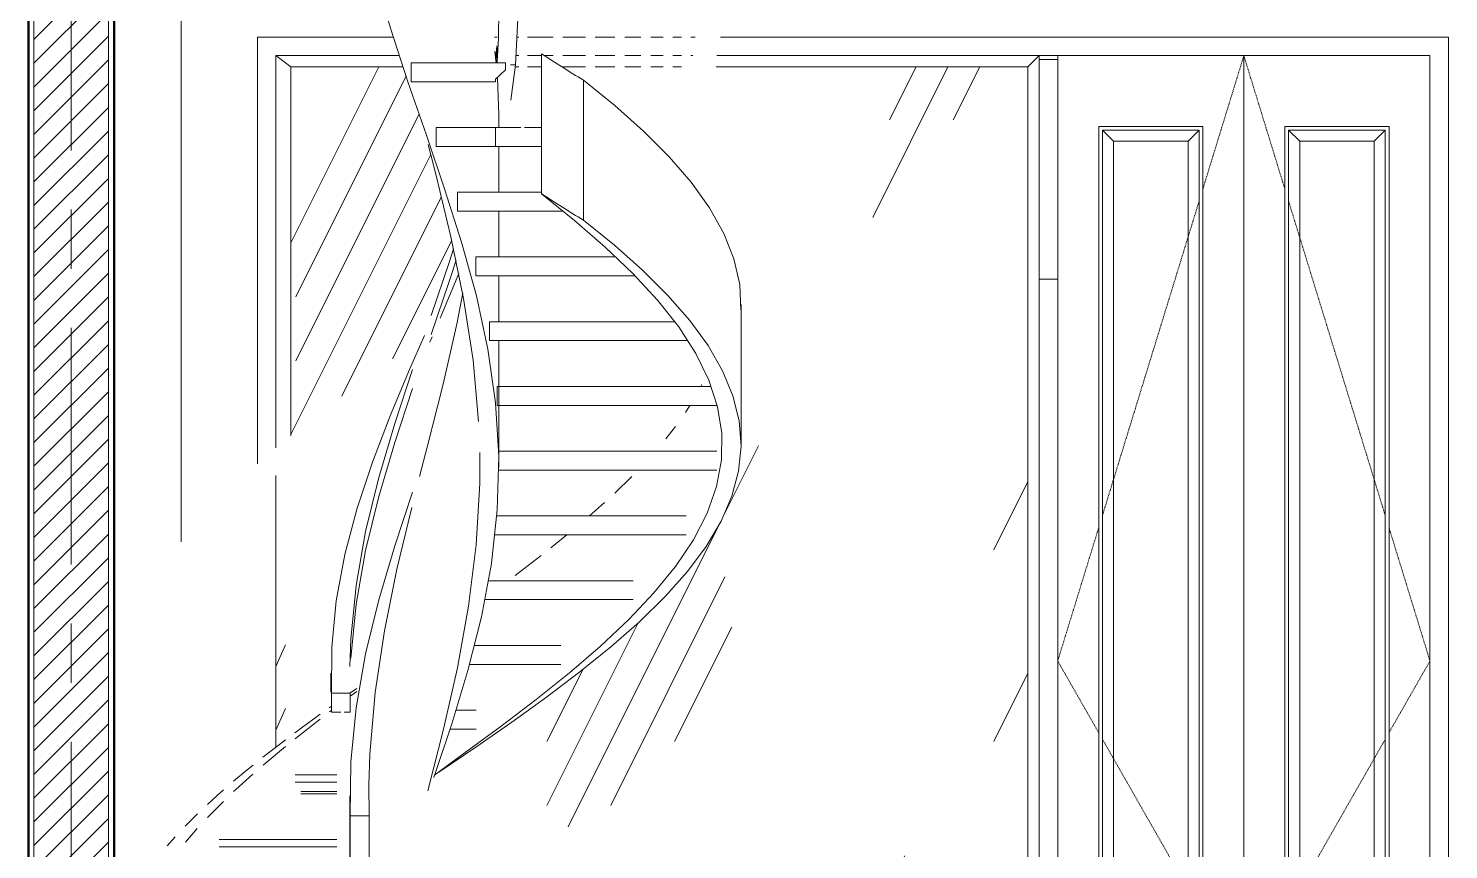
# Model space of a CAD drawing. Header units: millimetres. Extents: x 2164007 to 2324354, y -2513385 to -2308978.
# Drawn here: x 2220289 to 2224104, y -2462767 to -2460563 of the extents above; entities that cross this region are included whole.
import ezdxf

# ---------------------------------------------------------------- set-up
doc = ezdxf.new("R2010")
doc.units = ezdxf.units.MM
doc.linetypes.add('Dash 1_16_', pattern=[3.175, 1.5875, -1.5875])
doc.linetypes.add('Grid Line', pattern=[22.224999999999994, 12.7, -3.174999999999999, 3.174999999999999, -3.174999999999999])
for name, color, linetype, lineweight in [('A-FLOR-HRAL', 8, 'Continuous', 9), ('A-GLAZ', 8, 'Continuous', 13), ('A-WALL', 113, 'Continuous', 20), ('A-WALL-PATT', 8, 'Continuous', 50), ('S-GRID', 8, 'Continuous', 9), ('S-STRS', 8, 'Continuous', 9)]:
    doc.layers.add(name, color=color, linetype=linetype, lineweight=lineweight)

# ---------------------------------------------------------------- blocks, each defined once
blk = doc.blocks.new('cua so 3200x1850x60 - S4-1124333-mc 1-1')
at = {"layer": 'A-GLAZ', "lineweight": 9}
h = blk.add_hatch(dxfattribs=at)
h.set_pattern_fill('FP_3', color=256, style=0, pattern_type=2)
h.set_pattern_definition([(65.905, (1702.603, 2564.3), (-822.9527693669198, 2760.294080781306), [1119.907, -671.944, 1119.907, -2096.618]), (65.905, (1702.603, 2564.3), (-822.9527693669198, 2760.294080781306), [-2911.757, -671.944, 447.963, -976.711]), (65.905, (1651.487, 2621.45), (-822.9527693669198, 2760.294080781306), [895.925, -1119.907, 671.944, -2320.599]), (65.905, (1651.487, 2621.45), (-822.9527693669198, 2760.294080781306), [-2687.776, -671.944, 783.935, -864.72]), (65.905, (1651.487, 2792.9), (-822.9527693669198, 2760.294080781306), [671.944, -1343.888, 447.963, -2544.58]), (65.905, (1651.487, 2792.9), (-822.9527693669198, 2760.294080781306), [-2463.795, -671.944, 1007.916, -864.72]), (65.905, (1804.836, 2621.45), (-822.9527693669198, 2760.294080781306), [671.944, -1343.888, 559.953, -2432.59]), (65.905, (1958.186, 2792.9), (-822.9527693669198, 2760.294080781306), [335.972, -1679.86, 223.981, -2768.562]), (65.905, (1702.603, 3078.65), (-822.9527693669198, 2760.294080781306), [223.981, -1679.86, 223.981, -2880.552]), (65.905, (1702.603, 3078.65), (-822.9527693669198, 2760.294080781306), [-2127.823, -895.925, 559.953, -1424.674]), (65.905, (2622.701, 2907.2), (-822.9527693669198, 2760.294080781306), [1119.907, -1679.86, 1343.888, -887.118]), (65.905, (2622.701, 2735.75), (-822.9527693669198, 2760.294080781306), [1567.869, -1119.907, 1679.86, -663.137]), (65.905, (2724.934, 2792.9), (-822.9527693669198, 2760.294080781306), [1791.851, -895.925, 1343.888, -976.711]), (65.905, (2878.283, 2964.35), (-822.9527693669198, 2760.294080781306), [1119.907, -1567.869, 895.925, -1424.674]), (65.905, (2724.934, 3307.25), (-822.9527693669198, 2760.294080781306), [559.953, -2239.813, 671.944, -1536.664]), (65.905, (3031.633, 3135.8), (-822.9527693669198, 2760.294080781306), [447.963, -2239.813, 447.963, -1872.636])])
h.paths.add_polyline_path([(-1664.892379015092, 297.6190476190449), (-1624.892379015088, 297.6190476190449), (-1624.892379015088, 420.6285714285711), (-1664.892379015092, 420.6285714285711)], flags=0)
h.paths.add_polyline_path([(-1624.892379015088, 471.4285714285725), (-1624.892379015088, 530.8966803591981), (-1657.892351724039, 503.6907233053229), (-1664.892379015092, 497.7870970723428), (-1664.892379015092, 471.4285714285725), (-1657.892351724039, 471.4285714285725)], flags=0)
h.paths.add_polyline_path([(-1664.892379015092, 893.609763090089), (-1638.978300008123, 913.276454980859), (-1638.978300008123, 1646.854730098672), (-1664.892379015092, 1623.289801137862), (-1664.892379015092, 900.9870927892517)], flags=0)
h.paths.add_polyline_path([(-1664.892379015092, 1697.13288379876), (-1624.892379015088, 1729.548996956753), (-1624.892379015088, 2720.000000000001), (-1664.892379015092, 2750.000000000001), (-1664.892379015092, 1726.20555555556)], flags=0)
h = blk.add_hatch(dxfattribs=at)
h.set_pattern_fill('FP_2', color=256, style=0, pattern_type=2)
h.set_pattern_definition([(63.435, (1707.224, 2564.3), (-920.0997168973379, 2760.290932305043), [1143, -685.8, 1143, -685.8, -1454.051]), (63.435, (1707.224, 2564.3), (-920.0997168973379, 2760.290932305043), [-3657.6, 457.2, -996.8510000000001]), (63.435, (1650.074, 2621.45), (-920.0997168973379, 2760.290932305043), [914.4, -1143, 685.8, -685.8, -1682.651]), (63.435, (1650.074, 2621.45), (-920.0997168973379, 2760.290932305043), [-3429, 800.1, -882.551]), (63.435, (1650.074, 2792.9), (-920.0997168973379, 2760.290932305043), [685.8, -1371.6, 457.2, -685.8, -1911.251]), (63.435, (1650.074, 2792.9), (-920.0997168973379, 2760.290932305043), [-3200.4, 1028.7, -882.551]), (63.435, (1821.524, 2621.45), (-920.0997168973379, 2760.290932305043), [685.8, -1371.6, 571.5, -2482.751]), (63.435, (1992.974, 2792.9), (-920.0997168973379, 2760.290932305043), [342.9, -1714.5, 228.6, -2825.651]), (63.435, (1707.224, 3078.65), (-920.0997168973379, 2760.290932305043), [228.6, -1714.5, 228.6, -914.4, -2025.551]), (63.435, (1707.224, 3078.65), (-920.0997168973379, 2760.290932305043), [-3086.1, 571.5, -1454.051]), (63.435, (2735.924, 2907.2), (-920.0997168973379, 2760.290932305043), [1143, -1714.5, 1371.6, -905.4110000000001]), (63.435, (2735.924, 2735.75), (-920.0997168973379, 2760.290932305043), [1600.2, -1143, 1714.5, -676.811]), (63.435, (2850.224, 2792.9), (-920.0997168973379, 2760.290932305043), [1828.8, -914.4, 1371.6, -996.8510000000001]), (63.435, (3021.674, 2964.35), (-920.0997168973379, 2760.290932305043), [1143, -1600.2, 914.4, -1454.051]), (63.435, (2850.224, 3307.25), (-920.0997168973379, 2760.290932305043), [571.5, -2286, 685.8, -1568.351]), (63.435, (3193.124, 3135.8), (-920.0997168973379, 2760.290932305043), [457.2, -2286, 457.2, -1911.251])])
h.paths.add_polyline_path([(355.1076209849124, 280.0000000000013), (355.1076209849124, 2720.000000000001), (-482.3999220680117, 2720.000000000001), (-482.3999220680117, 2309.895284958978), (-461.6223355119807, 2272.818781144539), (-433.084781109428, 2197.750545598907), (-419.1798835909987, 2135.635612309585), (-415.7667676273796, 2055.949518156811), (-415.5137895269067, 1702.044111827796), (-421.9915555028882, 1634.657799834422), (-439.9648127685725, 1567.271487841045), (-469.1888485820562, 1499.885175847671), (-509.2657665671806, 1432.498863854289), (-561.3314953594095, 1363.224116753604), (-619.6552623327173, 1297.726239867536), (-688.4648450918313, 1230.339927874162), (-776.4961007638958, 1153.790469628953), (-857.2766778139911, 1089.043323901007), (-971.717684840635, 1003.798473387549), (-1083.888159927277, 924.3378090936551), (-1216.891256601852, 832.9744899073033), (-1238.988665363817, 817.9366776855366), (-1265.769703736793, 740.2658217606422), (-1300.249696960848, 606.0006133131291), (-1339.961032889111, 440.189293249284), (-1372.694693162347, 280.0000000000013), (-337.8486976106021, 280.0000000000013)], flags=0)
h.paths.add_polyline_path([(-1561.690705967659, 297.6190476190449), (-1501.399654579588, 297.6190476190449), (-1501.399654579588, 420.6285714285711), (-1624.892379015088, 420.6285714285711), (-1624.892379015088, 297.6190476190449)], flags=0)
h.paths.add_polyline_path([(-1624.892379015088, 471.4285714285725), (-1501.399654579588, 471.4285714285725), (-1501.399654579588, 594.4380952380988), (-1544.422448947459, 594.4380952380988), (-1568.928847013389, 575.1346876027814), (-1624.892379015088, 530.8966803591981), (-1624.892379015088, 498.9843559758058)], flags=0)
h.paths.add_polyline_path([(-1613.259131084274, 932.3603206103205), (-1545.537693232495, 982.0456114248971), (-1545.537693232495, 1726.860748109623), (-1589.125209303661, 1689.995238095244), (-1613.259131084274, 1669.110883066247), (-1613.259131084274, 946.0246509774391)], flags=0)
h.paths.add_polyline_path([(-1521.088443476646, 999.4011171929238), (-1516.014535244795, 1003.002873666586), (-1515.21982075283, 1162.359183673478), (-1502.952377463282, 1286.508843537421), (-1479.777597576613, 1410.658503401367), (-1447.299818347201, 1534.808163265312), (-1447.299818347201, 1806.528026795783), (-1521.088443476646, 1746.896804405798), (-1521.088443476646, 1008.830781412407)], flags=0)
h.paths.add_polyline_path([(-1465.147130871984, 1039.08480285896), (-1465.123544265811, 1039.12827204472), (-1465.147130871984, 1039.111528893762)], flags=0)
h.paths.add_polyline_path([(-1464.847096296522, 1039.291737585051), (-1447.299818347201, 1051.394146617417), (-1447.299818347201, 1291.227562734246), (-1449.788775509674, 1277.092063492069), (-1463.797199290522, 1132.250793650799), (-1464.84672315628, 1039.324775839773)], flags=0)
h.paths.add_polyline_path([(-1408.448447200549, 1208.809477256475), (-1388.884563100258, 1288.854539156049), (-1347.322130218988, 1428.592019658028), (-1347.322130218988, 1706.512083676588), (-1393.335000461333, 1548.565768353196), (-1408.448447200549, 1483.350232748356), (-1408.448447200549, 1216.433904235412)], flags=0)
h.paths.add_polyline_path([(-1059.635175691397, 1340.476190476191), (-1046.450848298716, 1340.476190476191), (-1046.450848298716, 1463.485714285715), (-1077.604142799685, 1463.485714285715), (-1086.022795854682, 1386.846948655714), (-1094.703421983412, 1340.476190476191), (-1078.131022119532, 1340.476190476191)], flags=0)
h.paths.add_polyline_path([(-1022.573406863072, 1354.120401775542), (-952.4880072289426, 1408.047544964586), (-952.4880072289426, 1463.485714285715), (-1022.573406863072, 1463.485714285715), (-1022.573406863072, 1361.540754514599)], flags=0)
h.paths.add_polyline_path([(-927.1838303971881, 1428.240582463338), (-883.7796509599598, 1463.485714285715), (-927.1838303971881, 1463.485714285715), (-927.1838303971881, 1432.092724108636)], flags=0)
h.paths.add_polyline_path([(-1323.352529394173, 1501.357483824437), (-1272.726955594152, 1650.957713759223), (-1256.620882978293, 1707.216717075877), (-1245.72346497405, 1750.383642498986), (-1245.72346497405, 1962.469519222182), (-1264.759868981574, 1948.719938268032), (-1273.651085439501, 1926.202421308393), (-1323.352529394173, 1779.277547842997), (-1323.352529394173, 1506.116443917955)], flags=0)
h.paths.add_polyline_path([(-834.9198566827458, 1514.285714285716), (-823.7528006250666, 1514.285714285716), (-782.2569714685767, 1550.527253822037), (-782.2569714685767, 1637.295238095241), (-837.619976041519, 1637.295238095241), (-837.0815335514641, 1514.285714285716)], flags=0)
h.paths.add_polyline_path([(-952.4880072289426, 1514.285714285716), (-952.4880072289426, 1637.295238095241), (-1022.573406863072, 1637.295238095241), (-1022.573406863072, 1514.285714285716)], flags=0)
h.paths.add_polyline_path([(-863.916175980584, 1514.285714285716), (-863.916175980584, 1637.295238095241), (-927.1838303971881, 1637.295238095241), (-927.1838303971881, 1514.285714285716)], flags=0)
h.paths.add_polyline_path([(-1058.767297524075, 1514.285714285716), (-1046.450848298716, 1514.285714285716), (-1046.450848298716, 1637.295238095241), (-1058.767297524075, 1637.295238095241), (-1058.767297524075, 1536.961130763143)], flags=0)
h.paths.add_polyline_path([(-755.420503139947, 1575.796840882489), (-708.9132553600501, 1620.456147957184), (-708.9132553600501, 1637.295238095241), (-755.420503139947, 1637.295238095241), (-755.420503139947, 1590.834655695214)], flags=0)
h.paths.add_polyline_path([(-1424.540512856071, 1601.56050256477), (-1405.431901708534, 1658.957823129251), (-1345.95234975173, 1811.148432464604), (-1345.95234975173, 1886.000715452129), (-1424.540512856071, 1824.509041722835), (-1424.540512856071, 1609.269752631069)], flags=0)
h.paths.add_polyline_path([(-1022.573406863072, 1688.095238095238), (-952.4880072289426, 1688.095238095238), (-952.4880072289426, 1811.104761904764), (-1022.573406863072, 1811.104761904764), (-1022.573406863072, 1796.455324459978)], flags=0)
h.paths.add_polyline_path([(-1058.767297524075, 1688.095238095238), (-1046.450848298716, 1688.095238095238), (-1046.450848298716, 1811.104761904764), (-1058.767297524075, 1811.104761904764), (-1058.767297524075, 1796.455324459978)], flags=0)
h.paths.add_polyline_path([(-681.9975548829589, 1688.095238095238), (-645.1450336576156, 1688.870816714171), (-645.1450336576156, 1811.104761904764), (-681.9975548829589, 1811.104761904764), (-681.9975548829589, 1796.455324459978)], flags=0)
h.paths.add_polyline_path([(-708.9132553600501, 1688.095238095238), (-708.9132553600501, 1811.104761904764), (-755.420503139947, 1811.104761904764), (-755.420503139947, 1688.095238095238), (-745.7960337296196, 1688.095238095238)], flags=0)
h.paths.add_polyline_path([(-927.1838303971881, 1688.095238095238), (-863.916175980584, 1688.095238095238), (-863.916175980584, 1811.104761904764), (-927.1838303971881, 1811.104761904764), (-927.1838303971881, 1796.455324459978)], flags=0)
h.paths.add_polyline_path([(-782.2569714685767, 1688.095238095238), (-782.2569714685767, 1811.104761904764), (-837.619976041519, 1811.104761904764), (-837.619976041519, 1688.095238095238)], flags=0)
h.paths.add_polyline_path([(-618.6124984392999, 1721.172750135096), (-592.0478104669317, 1754.827364290096), (-592.0478104669317, 1811.104761904764), (-618.6124984392999, 1811.104761904764), (-618.6124984392999, 1731.938594883283)], flags=0)
h.paths.add_polyline_path([(-1624.892379015088, 1729.548996956753), (-1561.690705967659, 1779.795301330254), (-1443.128130181899, 1869.495361449009), (-1305.73083622459, 1969.887678875591), (-1266.241897857039, 1998.452023906324), (-1203.766115035774, 2182.350000000002), (-1188.186639490371, 2231.516715155175), (-1194.742835345833, 2263.323587335701), (-1243.857456027226, 2464.482160147497), (-1266.623359210071, 2553.07476001391), (-1323.288090904743, 2720.000000000001), (-1624.892379015088, 2720.000000000001), (-1624.892379015088, 1762.415873015877)], flags=0)
h.paths.add_polyline_path([(-566.354255339436, 1791.903852601532), (-553.9764039488372, 1811.104761904764), (-566.354255339436, 1811.104761904764), (-566.354255339436, 1796.455324459978)], flags=0)
h.paths.add_polyline_path([(-1224.202827443406, 1835.631336492324), (-1214.970577481764, 1872.636660029458), (-1184.432033367273, 2006.803149366226), (-1224.202827443406, 1978.013408067756), (-1224.202827443406, 1868.219618521128)], flags=0)
h.paths.add_polyline_path([(-1325.273981279102, 1860.559087426293), (-1299.284171584891, 1922.140674612394), (-1325.273981279102, 1902.01409804937), (-1325.273981279102, 1864.373489597045)], flags=0)
h.paths.add_polyline_path([(-755.420503139947, 1861.904761904765), (-708.9132553600501, 1861.904761904765), (-708.9132553600501, 1984.914285714289), (-755.420503139947, 1984.914285714289)], flags=0)
h.paths.add_polyline_path([(-782.2569714685767, 1861.904761904765), (-782.2569714685767, 1984.914285714289), (-837.619976041519, 1984.914285714289), (-837.619976041519, 1861.904761904765)], flags=0)
h.paths.add_polyline_path([(-1022.573406863072, 1861.904761904765), (-952.4880072289426, 1861.904761904765), (-952.4880072289426, 1984.914285714289), (-1022.573406863072, 1984.914285714289), (-1022.573406863072, 1926.202421308393)], flags=0)
h.paths.add_polyline_path([(-1058.767297524075, 1861.904761904765), (-1057.871224253503, 1861.904761904765), (-1058.767297524075, 1926.202421308393)], flags=0)
h.paths.add_polyline_path([(-526.1205943832757, 1861.904761904765), (-524.9528364484842, 1861.904761904765), (-522.2721880935676, 1867.371616815842), (-522.2721880935676, 1920.485324617391), (-526.1205943832757, 1926.202421308393), (-526.1205943832757, 1873.042534071356)], flags=0)
h.paths.add_polyline_path([(-681.9975548829589, 1861.904761904765), (-645.1450336576156, 1861.904761904765), (-645.1450336576156, 1984.914285714289), (-681.9975548829589, 1984.914285714289)], flags=0)
h.paths.add_polyline_path([(-592.0478104669317, 1861.904761904765), (-592.0478104669317, 1984.914285714289), (-618.6124984392999, 1984.914285714289), (-618.6124984392999, 1861.904761904765)], flags=0)
h.paths.add_polyline_path([(-550.5337678192789, 1861.904761904765), (-550.6158122861073, 1971.589359801307), (-559.2259099595916, 1984.914285714289), (-566.354255339436, 1984.914285714289), (-566.354255339436, 1861.904761904765)], flags=0)
h.paths.add_polyline_path([(-927.1838303971881, 1861.904761904765), (-863.916175980584, 1861.904761904765), (-863.916175980584, 1984.914285714289), (-927.1838303971881, 1984.914285714289)], flags=0)
h.paths.add_polyline_path([(-1224.210757458816, 2030.868659650285), (-1171.26515733321, 2071.934302288314), (-1163.727713834755, 2112.856147479681), (-1174.510527990693, 2165.168128263247), (-1212.121420885831, 2073.71904761905), (-1224.210757458816, 2045.460946001684), (-1224.210757458816, 2037.508730158734)], flags=0)
h.paths.add_polyline_path([(-708.9132553600501, 2035.714285714286), (-708.9132553600501, 2158.72380952381), (-755.420503139947, 2158.72380952381), (-755.420503139947, 2035.714285714286), (-745.7960337296196, 2035.714285714286)], flags=0)
h.paths.add_polyline_path([(-681.9975548829589, 2035.714285714286), (-645.1450336576156, 2035.714285714286), (-645.9700545942732, 2100.055337003155), (-681.9975548829589, 2138.932752823884), (-681.9975548829589, 2055.949518156811)], flags=0)
h.paths.add_polyline_path([(-594.076167457677, 2035.714285714286), (-618.6124984392999, 2066.675218290477), (-618.6124984392999, 2035.714285714286)], flags=0)
h.paths.add_polyline_path([(-782.2569714685767, 2035.714285714286), (-782.2569714685767, 2158.72380952381), (-837.619976041519, 2158.72380952381), (-837.619976041519, 2035.714285714286)], flags=0)
h.paths.add_polyline_path([(-927.1838303971881, 2035.714285714286), (-863.916175980584, 2035.714285714286), (-863.916175980584, 2158.72380952381), (-927.1838303971881, 2158.72380952381), (-927.1838303971881, 2055.949518156811)], flags=0)
h.paths.add_polyline_path([(-1058.767297524075, 2035.714285714286), (-1058.142940015848, 2035.714285714286), (-1058.767297524075, 2055.949518156811)], flags=0)
h.paths.add_polyline_path([(-952.4880072289426, 2035.714285714286), (-952.4880072289426, 2158.72380952381), (-980.4859791036911, 2158.72380952381), (-1022.573406863072, 2126.542292494732), (-1022.573406863072, 2035.714285714286)], flags=0)
h.paths.add_polyline_path([(-1013.627008055099, 2209.523809523812), (-998.6347511035018, 2209.523809523812), (-903.1807680370143, 2290.980952380958), (-874.2854781470483, 2316.831666803823), (-893.7102439546572, 2332.533333333334), (-1035.07968330012, 2332.533333333334), (-1035.07968330012, 2209.523809523812)], flags=0)
h.paths.add_polyline_path([(-1058.767297524075, 2209.523809523812), (-1058.142940015848, 2209.523809523812), (-1058.767297524075, 2315.443711853646)], flags=0)
h.paths.add_polyline_path([(-837.619976041519, 2209.523809523812), (-782.2569714685767, 2209.523809523812), (-782.2569714685767, 2237.546219560539), (-831.071876029214, 2279.96741459627), (-837.619976041519, 2274.481253200891), (-837.619976041519, 2218.560317460318)], flags=0)
h.paths.add_polyline_path([(-754.2530608301529, 2209.523809523812), (-752.7861723395499, 2209.523809523812), (-755.420503139947, 2212.040567858252), (-755.420503139947, 2209.523809523812)], flags=0)
h.paths.add_polyline_path([(-904.3653474626608, 2209.523809523812), (-863.916175980584, 2209.523809523812), (-863.916175980584, 2252.449641484551), (-915.8610833549736, 2209.523809523812), (-911.5984289670117, 2209.523809523812)], flags=0)
h.paths.add_polyline_path([(-1035.07968330012, 2383.333333333335), (-951.3121115156864, 2383.333333333335), (-951.3121115156864, 2506.342857142859), (-1035.07968330012, 2506.342857142859), (-1035.07968330012, 2445.190808702062)], flags=0)
h.paths.add_polyline_path([(-1058.767297524075, 2383.333333333335), (-1058.142940015848, 2383.333333333335), (-1058.767297524075, 2445.190808702062)], flags=0)
h.paths.add_polyline_path([(-592.0478104669317, 2459.387530039796), (-592.0478104669317, 2527.618711635745), (-598.5073205769071, 2518.498036944818), (-598.5073205769071, 2466.851470396456)], flags=0)
h.paths.add_polyline_path([(-658.0108617200601, 2546.131695405757), (-642.9881059966914, 2566.167462359184), (-624.7903325093407, 2595.253174603179), (-624.7903325093407, 2720.000000000001), (-658.0108617200601, 2720.000000000001), (-658.0108617200601, 2547.185118815771)], flags=0)
h.paths.add_polyline_path([(-684.8419575225258, 2553.901987404945), (-684.8419575225258, 2720.000000000001), (-727.9643732972046, 2720.000000000001), (-727.9643732972046, 2592.342339088671), (-708.4400665080359, 2574.937905550479)], flags=0)
h.paths.add_polyline_path([(-951.3121115156864, 2557.142857142861), (-951.3121115156864, 2720.000000000001), (-989.2771457079962, 2720.000000000001), (-989.2771457079962, 2557.142857142861)], flags=0)
h.paths.add_polyline_path([(-1012.174701868006, 2557.142857142861), (-1012.174701868006, 2720.000000000001), (-1022.479368414611, 2720.000000000001), (-1035.07968330012, 2630.487411321352), (-1035.07968330012, 2557.142857142861)], flags=0)
h.paths.add_polyline_path([(-754.8826090257395, 2616.289738770339), (-754.8826090257395, 2720.000000000001), (-807.1660912150054, 2720.000000000001), (-807.1660912150054, 2658.896936343057), (-755.6730489459709, 2616.933889244648)], flags=0)
h.paths.add_polyline_path([(-598.5073205769071, 2633.725430803557), (-575.7593889390265, 2677.595561655754), (-575.7593889390265, 2720.000000000001), (-598.5073205769071, 2720.000000000001), (-598.5073205769071, 2653.084126984129)], flags=0)
h.paths.add_polyline_path([(-833.7090259081007, 2680.527478443038), (-833.7090259081007, 2720.000000000001), (-894.2553721179172, 2720.000000000001), (-894.2553721179172, 2718.2074584443), (-838.422100019364, 2684.368287651314)], flags=0)
h = blk.add_hatch(dxfattribs=at)
h.set_pattern_fill('FP_4', color=256, style=0, pattern_type=2)
h.set_pattern_definition([(58.997, (1707.224, 2616.123), (-920.0859164882585, 2296.706267481752), [992.4019999999998, -595.4409999999999, 992.4019999999998, -1857.911]), (58.997, (1707.224, 2616.123), (-920.0859164882585, 2296.706267481752), [-2580.244999999999, -595.4409999999999, 396.961, -865.5089999999998]), (58.997, (1650.074, 2663.674), (-920.0859164882585, 2296.706267481752), [793.9219999999999, -992.4019999999998, 595.4409999999999, -2056.392]), (58.997, (1650.074, 2663.674), (-920.0859164882585, 2296.706267481752), [-2381.764999999999, -595.4409999999999, 694.6809999999999, -766.2689999999998]), (58.997, (1650.074, 2806.329), (-920.0859164882585, 2296.706267481752), [595.4409999999999, -1190.882, 396.961, -2254.872]), (58.997, (1650.074, 2806.329), (-920.0859164882585, 2296.706267481752), [-2183.284, -595.4409999999999, 893.1619999999998, -766.2689999999998]), (58.997, (1821.524, 2663.674), (-920.0859164882585, 2296.706267481752), [595.4409999999999, -1190.882, 496.2009999999999, -2155.632]), (58.997, (1992.974, 2806.329), (-920.0859164882585, 2296.706267481752), [297.7209999999999, -1488.603, 198.48, -2453.352]), (58.997, (1707.224, 3044.088), (-920.0859164882585, 2296.706267481752), [198.48, -1488.603, 198.48, -2552.592999999999]), (58.997, (1707.224, 3044.088), (-920.0859164882585, 2296.706267481752), [-1885.564, -793.9219999999999, 496.2009999999999, -1262.47]), (58.997, (2735.924, 2901.433), (-920.0859164882585, 2296.706267481752), [992.4019999999998, -1488.603, 1190.882, -786.1169999999998]), (58.997, (2735.924, 2758.778), (-920.0859164882585, 2296.706267481752), [1389.363, -992.4019999999998, 1488.603, -587.6369999999998]), (58.997, (2850.224, 2806.329), (-920.0859164882585, 2296.706267481752), [1587.843, -793.9219999999999, 1190.882, -865.5089999999998]), (58.997, (3021.674, 2948.984), (-920.0859164882585, 2296.706267481752), [992.4019999999998, -1389.363, 793.9219999999999, -1262.47]), (58.997, (2850.224, 3234.294), (-920.0859164882585, 2296.706267481752), [496.2009999999999, -1984.804, 595.4409999999999, -1361.71]), (58.997, (3193.124, 3091.639), (-920.0859164882585, 2296.706267481752), [396.961, -1984.804, 396.961, -1659.431])])
h.paths.add_polyline_path([(-337.8486976106021, 249.9999999999995), (385.1076209849142, 249.9999999999995), (355.1076209849124, 280.0000000000013), (-1372.767609791394, 280.0000000000013), (-1377.343737233779, 249.9999999999995), (-1153.743369848642, 249.9999999999995)], flags=0)
at = {"layer": 'A-GLAZ'}
for p, q in [((-1349.296661689299, 2800), (-1714.892379015082, 2800)), ((-1714.892379015082, 2800), (-1714.892379015082, 1654.035100955438)), ((-1070.331260614323, 2800), (-1077.421647690973, 2800)), ((-1012.174701868003, 2800), (-1017.982286798043, 2800)), ((-919.9670122860846, 2800), (-989.277145707993, 2800)), ((-833.7090259080974, 2800), (-894.2553721179146, 2800)), ((-754.8826090257344, 2800), (-807.1660912150003, 2800)), ((-684.8419575225215, 2800), (-727.9643732972015, 2800)), ((-624.7903325093364, 2800), (-658.0108617200548, 2800)), ((-575.7593889390217, 2800), (-598.5073205769014, 2800)), ((-538.5914523234342, 2800), (-550.4759890314256, 2800)), ((1485.107620984918, 2800), (-470.3653092381299, 2800)), ((1485.107620984918, 200), (1485.107620984918, 2800)), ((-1664.892379015082, 2750), (-1664.892379015082, 1697.132883798761)), ((-1664.892379015082, 2750), (-1333.041304948946, 2750)), ((-1664.892379015083, 2750), (-1624.892379015084, 2720)), ((-1075.751736081806, 2750), (-1074.350815890501, 2750)), ((-1020.480566734461, 2750), (-1012.174701868001, 2750)), ((-989.2771457079908, 2750), (-951.3121115156792, 2750)), ((-943.6450509916805, 2750), (-919.9670122860828, 2750)), ((-894.2553721179128, 2750), (-833.7090259080956, 2750)), ((-807.1660912149982, 2750), (-754.8826090257324, 2750)), ((-727.9643732971996, 2750), (-684.8419575225192, 2750)), ((-658.0108617200528, 2750), (-624.7903325093341, 2750)), ((-598.5073205768995, 2750), (-575.7593889390199, 2750)), ((-550.4759890314238, 2750), (-545.2657277617514, 2750)), ((-480.5273965823891, 2750), (1435.107620984918, 2750)), ((385.1076209849173, 2750), (355.1076209849168, 2720)), ((385.1076209849173, 2750), (385.1076209849173, 2150.000000000003)), ((935.1076209849177, 2750), (435.1076209849172, 2750)), ((435.1076209849172, 2750), (435.1076209849172, 249.9999999999995)), ((935.1076209849177, 249.9999999999995), (935.1076209849177, 2750)), ((1435.107620984918, 2750), (935.1076209849175, 2750)), ((935.1076209849175, 2750), (935.1076209849175, 249.9999999999995)), ((1435.107620984918, 2750), (1435.107620984918, 249.9999999999995)), ((1435.107620984918, 249.9999999999995), (1435.107620984918, 2750)), ((-1323.288090904734, 2720), (-1624.892379015084, 2720)), ((-1624.892379015084, 2720), (-1624.892379015084, 1729.548996956747)), ((-1012.174701868002, 2720), (-1022.479368414606, 2720)), ((-951.3121115156798, 2720), (-989.2771457079915, 2720)), ((-833.7090259080957, 2720), (-894.2553721179133, 2720)), ((-754.8826090257328, 2720), (-807.1660912149987, 2720)), ((-684.8419575225195, 2720), (-727.9643732971998, 2720)), ((-624.7903325093345, 2720), (-658.0108617200533, 2720)), ((-575.75938893902, 2720), (-598.5073205768998, 2720)), ((355.1076209849169, 2720), (-482.399922068008, 2720)), ((355.1076209849168, 279.9999999999994), (355.1076209849168, 2720)), ((385.1076209849318, 2740), (435.1076209849167, 2740)), ((545.107620984918, 2560), (545.107620984918, 439.9999999999999)), ((825.1076209849178, 2560), (545.107620984918, 2560)), ((825.1076209849178, 439.9999999999999), (825.1076209849178, 2560)), ((1045.107620984918, 2560), (1045.107620984918, 439.9999999999999)), ((1325.107620984918, 2560), (1045.107620984918, 2560)), ((1325.107620984918, 439.9999999999999), (1325.107620984918, 2560)), ((555.107620984918, 2550), (815.107620984918, 2550)), ((555.107620984918, 450.0000000000001), (555.107620984918, 2550)), ((555.1076209849181, 2550), (585.1076209849173, 2520)), ((785.1076209849174, 2520), (585.1076209849173, 2520)), ((585.1076209849173, 2520), (585.1076209849173, 479.9999999999997)), ((815.107620984918, 2550), (785.1076209849174, 2520)), ((785.1076209849174, 479.9999999999997), (785.1076209849174, 2520)), ((815.107620984918, 2550), (815.107620984918, 450.0000000000001)), ((1055.107620984918, 2550), (1315.107620984918, 2550)), ((1055.107620984918, 450.0000000000001), (1055.107620984918, 2550)), ((1055.107620984918, 2550), (1085.107620984917, 2520)), ((1285.107620984918, 2520), (1085.107620984917, 2520)), ((1085.107620984917, 2520), (1085.107620984917, 479.9999999999997)), ((1315.107620984918, 2550), (1285.107620984917, 2520)), ((1285.107620984917, 479.9999999999997), (1285.107620984917, 2520)), ((1315.107620984918, 2550), (1315.107620984918, 450.0000000000001)), ((385.1076209849181, 2150), (385.1076209849181, 249.9999999999995)), ((435.1076209849177, 2150), (385.1076209849181, 2150)), ((435.1076209849177, 2150), (435.1076209849177, 249.9999999999995)), ((-1664.892379015082, 1623.289801137854), (-1664.892379015082, 893.6097630900947)), ((-1664.892379015082, 497.7870970723441), (-1664.892379015082, 471.4285714285742)), ((-1624.892379015084, 530.8966803592043), (-1624.892379015084, 471.4285714285709)), ((555.1076209849181, 449.9999999999998), (585.1076209849173, 479.9999999999997)), ((585.1076209849173, 479.9999999999997), (785.1076209849174, 479.9999999999997)), ((785.1076209849174, 479.9999999999997), (815.107620984918, 449.9999999999998)), ((1055.107620984918, 449.9999999999998), (1085.107620984917, 479.9999999999997)), ((1085.107620984917, 479.9999999999997), (1285.107620984917, 479.9999999999997)), ((1285.107620984917, 479.9999999999997), (1315.107620984918, 449.9999999999998)), ((-1714.892379015082, 420.6285714285708), (-1714.892379015082, 297.619047619046)), ((-1664.892379015082, 420.6285714285727), (-1664.892379015082, 297.6190476190482)), ((-1624.892379015084, 420.6285714285697), (-1624.892379015084, 297.6190476190449)), ((545.107620984918, 439.9999999999999), (825.1076209849178, 439.9999999999999)), ((815.107620984918, 450.0000000000001), (555.107620984918, 450.0000000000001)), ((1045.107620984918, 439.9999999999999), (1325.107620984918, 439.9999999999999)), ((1315.107620984918, 450.0000000000001), (1055.107620984918, 450.0000000000001)), ((-1372.767609791386, 279.9999999999994), (355.1076209849167, 279.9999999999994)), ((355.1076209849168, 279.9999999999994), (385.1076209849173, 249.9999999999995)), ((-1714.892379015082, 246.8190476190489), (-1714.892379015082, 200)), ((-1377.343737233771, 249.9999999999995), (1435.107620984918, 249.9999999999995)), ((435.1076209849177, 249.9999999999995), (385.1076209849181, 249.9999999999995)), ((435.1076209849172, 249.9999999999995), (935.1076209849177, 249.9999999999995)), ((935.1076209849175, 249.9999999999995), (1435.107620984918, 249.9999999999995)), ((-1714.892379015082, 200), (-1501.399654579583, 200)), ((-1481.411781684971, 200), (-1465.571877807433, 200)), ((-1384.970616304416, 200), (1485.107620984918, 200))]:
    blk.add_line(p, q, dxfattribs=at)
at = {"layer": 'A-GLAZ', "linetype": 'Dash 1_16_', "lineweight": 9}
for p, q in [((935.1076209849174, 2750), (825.1076209849202, 2392.50000000001)), ((935.1076209849174, 2750), (1045.107620984914, 2392.50000000001)), ((815.1076209849169, 2359.999999999999), (555.1076209849222, 1515.000000000018)), ((1055.107620984919, 2359.999999999995), (1315.107620984918, 1514.999999999999)), ((545.1076209849201, 1482.500000000011), (435.1076209849158, 1124.999999999998)), ((1325.107620984917, 1482.500000000003), (1435.107620984918, 1124.999999999998)), ((435.1076209849159, 1124.999999999998), (545.1076209849202, 932.499999999991)), ((1435.107620984918, 1124.999999999998), (1325.107620984923, 932.5000000000063)), ((555.1076209849213, 914.9999999999893), (815.1546245101837, 459.917743830781)), ((1315.107620984917, 914.9999999999969), (1055.060617459657, 459.9177438307925)), ((825.1076209849195, 442.4999999999932), (935.1076209849174, 249.9999999999976)), ((1045.107620984917, 442.4999999999972), (935.1076209849174, 249.9999999999976))]:
    blk.add_line(p, q, dxfattribs=at)
blk = doc.blocks.new('Top Rail Type - Top Rail_Internal_-1073175-mc 1-1')
at = {"layer": 'A-FLOR-HRAL'}
for p, q in [((-1501.607986696417, 4514.400000000001), (-1453.944588028721, 4514.400000000001)), ((-1501.607986696417, 4463.600000000001), (-1501.607986696417, 4514.400000000001)), ((-1015.493412171651, 2854.224472687552), (-1015.493412171651, 2905.024472687553)), ((-1067.239778022654, 2798.05361791533), (-1070.7309763672, 2732.41285258638)), ((-1071.246421581726, 2776.304761904762), (-1073.980215192011, 2744.484250238998)), ((-1071.246421581726, 2776.304761904762), (-1071.246421581726, 2730.952380952379)), ((-1071.246421581726, 2730.952380952379), (-1071.246421581726, 2776.304761904762)), ((-1035.079683300116, 2725.504761904762), (-1021.704485971885, 2725.504761904762)), ((-1021.704485971885, 2725.504761904762), (-1035.079683300116, 2725.504761904762)), ((-1021.704485971884, 2725.504761904762), (-1034.101772860574, 2630.487411321336)), ((-1245.641305924769, 1995.17627807469), (-1251.956554996386, 1980.606802721091)), ((-1517.093412171653, 1091.764902940517), (-1517.093412171653, 1040.964902940516)), ((-1515.978327052366, 1095.412208038861), (-1516.014535244789, 987.4095238095292)), ((-1516.014535244789, 1038.209523809529), (-1516.014535244789, 987.4095238095292)), ((-1465.433063745126, 1038.209523809529), (-1516.014535244788, 1038.209523809529)), ((-1465.433063745126, 987.4095238095292), (-1465.433063745126, 1038.209523809529)), ((-1516.014535244789, 987.4095238095292), (-1490.790609736494, 987.4095238095292)), ((-1481.411781684972, 987.4095238095292), (-1465.433063745126, 987.4095238095292))]:
    blk.add_line(p, q, dxfattribs=at)
at = {"layer": 'A-FLOR-HRAL', "flags": 128}
for points in [[(-1015.501273884854, 2900.454421768708), (-1020.85677990865, 3024.604081632654), (-1037.524174996347, 3148.753741496599), (-1064.735278283998, 3272.903401360545), (-1101.23596165365, 3397.053061224491), (-1145.343951040398, 3521.202721088436), (-1195.026360488408, 3645.352380952382), (-1247.993385501417, 3769.502040816327), (-1301.803837470099, 3893.651700680273), (-1353.977655217213, 4017.801360544218), (-1402.110208134223, 4141.951020408163), (-1443.983122810693, 4266.100680272109), (-1477.666525285937, 4390.250340136055), (-1501.607986696417, 4514.400000000001)], [(-1453.944588028721, 4514.400000000001), (-1430.885943398119, 4369.558730158731), (-1397.51645416569, 4224.717460317461), (-1355.926540931652, 4079.876190476191), (-1308.72159003501, 3935.034920634921), (-1283.873150154364, 3862.453044615647)], [(-1501.607986696417, 4463.600000000001), (-1477.666525285937, 4339.450340136055), (-1443.983122810693, 4215.30068027211), (-1402.110208134224, 4091.151020408165), (-1353.977655217213, 3967.001360544218), (-1301.803837470099, 3842.851700680273), (-1247.993385501417, 3718.702040816328), (-1195.026360488408, 3594.552380952382), (-1145.343951040398, 3470.402721088436), (-1101.23596165365, 3346.25306122449), (-1064.735278283998, 3222.103401360545), (-1037.524174996347, 3097.953741496599), (-1020.85677990865, 2973.804081632654), (-1015.501273884854, 2849.654421768708), (-1021.704485971885, 2725.504761904762)], [(-1258.754359020355, 3739.092207277586), (-1209.461632519942, 3594.552380952382), (-1182.029116032095, 3509.838225815394)], [(-1156.784900429882, 3426.422857936579), (-1124.219479002291, 3304.869841269842), (-1103.072174105509, 3209.856183676459)], [(-1076.586322462453, 3040.20162416107), (-1074.020474942839, 3015.187301587302), (-1066.37142492618, 2870.346031746032), (-1067.232259167029, 2798.277376566377)], [(-1187.692021053667, 2231.516715155171), (-1198.84375810957, 2196.939682539684), (-1247.71119753902, 2052.098412698415)], [(-1181.255409675998, 2201.075191200747), (-1198.84375810957, 2146.139682539685), (-1247.71119753902, 2001.298412698415)], [(-1173.974928724599, 2165.168128263241), (-1198.84304284897, 2104.756462585036), (-1223.971295566484, 2045.460946001677)], [(-1516.014535244788, 1038.209523809529), (-1515.219820752825, 1162.359183673475), (-1502.952377463278, 1286.50884353742), (-1479.77759757661, 1410.658503401365), (-1446.763579757397, 1534.80816326531), (-1405.431901708532, 1658.957823129256), (-1357.687492423715, 1783.107482993201), (-1305.730836224587, 1907.257142857146), (-1266.293412171651, 1998.394687977955)], [(-1297.742713649272, 1907.257142857146), (-1345.804098685194, 1762.415873015876), (-1388.884563100255, 1617.574603174607), (-1424.28534547042, 1472.733333333337), (-1449.788775509667, 1327.892063492068), (-1463.797199290515, 1183.050793650798), (-1466.188265598817, 1110.481491573518)], [(-1297.742713649272, 1856.457142857146), (-1345.804098685195, 1711.615873015876), (-1388.884563100255, 1566.774603174607), (-1424.28534547042, 1421.933333333337), (-1449.788775509667, 1277.092063492068), (-1463.797199290515, 1132.250793650798)]]:
    blk.add_lwpolyline(points, dxfattribs=at)

msp = doc.modelspace()

# ---------------------------------------------------------------- hatches: boundary and pattern name
at = {"layer": 'A-WALL-PATT', "lineweight": 9}
h = msp.add_hatch(dxfattribs=at)
h.set_pattern_fill('FP_1', color=256, style=0, pattern_type=2)
h.set_pattern_definition([(45, (2224097.582859662, -2460935.894721178), (-31.81980515339464, 31.81980515339464), [])])
h.paths.add_polyline_path([(2220504.066480647, -2463385.894721178), (2220504.066480647, -2460135.894721178), (2220304.066480647, -2460135.894721178), (2220304.066480647, -2463385.894721178), (2220445.347149516, -2463385.894721178)], flags=0)

# ---------------------------------------------------------------- linework, layer by layer
at = {"layer": 'A-WALL', "lineweight": 50}
for p, q in [((2220519.066480647, -2464185.894721178), (2220519.066480647, -2459285.894721178)), ((2220289.066480647, -2459785.894721178), (2220289.066480647, -2463485.894721178))]:
    msp.add_line(p, q, dxfattribs=at)
at = {"layer": 'A-WALL', "lineweight": 13}
for p, q in [((2220304.066480647, -2460135.894721178), (2220304.066480647, -2463385.894721178)), ((2220504.066480647, -2460135.894721178), (2220504.066480647, -2463385.894721178))]:
    msp.add_line(p, q, dxfattribs=at)
at = {"layer": 'A-WALL'}
for p, q in [((2220699.066480647, -2461940.927899315), (2220699.066480647, -2460267.426935248)), ((2220904.066480647, -2461731.859620223), (2220904.066480647, -2460585.894721178)), ((2220904.066480647, -2460585.894721178), (2221269.662197973, -2460585.894721178)), ((2221541.537211971, -2460585.894721178), (2221548.627599048, -2460585.894721178)), ((2221600.976572864, -2460585.894721178), (2221606.784157794, -2460585.894721178)), ((2221629.681713954, -2460585.894721178), (2221698.991847376, -2460585.894721178)), ((2221724.703487544, -2460585.894721178), (2221785.249833754, -2460585.894721178)), ((2221811.792768447, -2460585.894721178), (2221864.076250636, -2460585.894721178)), ((2221890.994486365, -2460585.894721178), (2221934.11690214, -2460585.894721178)), ((2221960.947997942, -2460585.894721178), (2221994.168527153, -2460585.894721178)), ((2222020.451539085, -2460585.894721178), (2222043.199470723, -2460585.894721178)), ((2222068.482870631, -2460585.894721178), (2222080.367407339, -2460585.894721178)), ((2222148.593550424, -2460585.894721178), (2224104.066480647, -2460585.894721178)), ((2224104.066480647, -2460585.894721178), (2224104.066480647, -2463185.894721178))]:
    msp.add_line(p, q, dxfattribs=at)
at = {"layer": 'S-GRID', "linetype": 'Grid Line', "ltscale": 50}
msp.add_line((2220404.066480647, -2467557.981703835), (2220404.066480647, -2453547.494721178), dxfattribs=at)
at = {"layer": 'S-STRS', "lineweight": 20}
for p, q in [((2221667.646748147, -2460630.952567182), (2221667.646748147, -2461006.799935065)), ((2221570.615307993, -2460654.942340226), (2221317.697279328, -2460654.942340226)), ((2221317.697279328, -2460654.942340226), (2221317.697279328, -2460705.742340226)), ((2221544.123230394, -2460699.392340226), (2221570.615307993, -2460673.992340226)), ((2221570.615307993, -2460673.992340226), (2221570.615307993, -2460654.942340226)), ((2221317.697279328, -2460705.742340226), (2221544.123230394, -2460705.742340226)), ((2221544.123230394, -2460705.742340226), (2221544.123230394, -2460699.392340226)), ((2221780.536759643, -2461077.37380141), (2221780.536759643, -2460701.526433527)), ((2221611.793221855, -2460828.751864036), (2221544.123230394, -2460828.751864036)), ((2221544.123230394, -2460828.751864036), (2221544.123230394, -2460879.551864035)), ((2221667.646748147, -2460828.751864036), (2221621.936684423, -2460828.751864036)), ((2221667.646748147, -2460879.551864035), (2221667.646748147, -2460828.751864036)), ((2221544.123230394, -2460879.551864035), (2221667.646748147, -2460879.551864035))]:
    msp.add_line(p, q, dxfattribs=at)
at = {"layer": 'S-STRS'}
for p, q in [((2221552.66544749, -2460828.751864036), (2221552.66544749, -2460809.590312182)), ((2221384.684103242, -2460828.751864036), (2221544.123230394, -2460828.751864036)), ((2221384.684103242, -2460879.551864035), (2221384.684103242, -2460828.751864036)), ((2221544.123230394, -2460879.551864035), (2221384.684103242, -2460879.551864035)), ((2221552.66544749, -2461002.561387845), (2221552.66544749, -2460879.551864035)), ((2221441.799292714, -2461002.561387845), (2221667.646748147, -2461002.561387845)), ((2221441.799292714, -2461053.361387845), (2221441.799292714, -2461002.561387845)), ((2221725.248615707, -2461053.361387845), (2221441.799292714, -2461053.361387845)), ((2221552.66544749, -2461176.370911655), (2221552.66544749, -2461053.361387845)), ((2221490.892436116, -2461176.370911655), (2221866.172687322, -2461176.370911655)), ((2221490.892436116, -2461227.170911654), (2221490.892436116, -2461176.370911655)), ((2221918.621034833, -2461227.170911654), (2221490.892436116, -2461227.170911654)), ((2221552.66544749, -2461350.180435464), (2221552.66544749, -2461227.170911654)), ((2222203.465447491, -2461679.855891304), (2222203.465447491, -2461304.008523361)), ((2221527.545150542, -2461350.180435464), (2222024.882692204, -2461350.180435464)), ((2221527.545150542, -2461400.980435464), (2221527.545150542, -2461350.180435464)), ((2222059.732949703, -2461400.980435464), (2221527.545150542, -2461400.980435464)), ((2221552.66544749, -2461740.522266255), (2221552.66544749, -2461400.980435464)), ((2221548.458691693, -2461523.989959273), (2222122.591526866, -2461523.989959273)), ((2221548.458691693, -2461574.789959274), (2221548.458691693, -2461523.989959273)), ((2222095.260640439, -2461523.989959273), (2222098.045850151, -2461518.523104363)), ((2222139.16425584, -2461574.789959274), (2221548.458691693, -2461574.789959274)), ((2222053.803710668, -2461593.990868577), (2222066.228931504, -2461574.789959274)), ((2222001.454661462, -2461664.721971043), (2222027.628163741, -2461631.067356888)), ((2221552.318137401, -2461697.799483083), (2222138.07782505, -2461697.799483083)), ((2221551.750840866, -2461748.599483083), (2221551.750840866, -2461737.526557302)), ((2222138.07782505, -2461748.599483083), (2221551.750840866, -2461748.599483083)), ((2221864.336283799, -2461810.097880296), (2221910.341656771, -2461765.438573221)), ((2221796.018270652, -2461871.609006892), (2221836.930257371, -2461835.367467356)), ((2221546.935020403, -2461871.609006892), (2222056.326595576, -2461871.609006892)), ((2222056.342486778, -2461922.409006893), (2221541.354716863, -2461922.409006893)), ((2221692.19467024, -2461957.654138715), (2221735.768003104, -2461922.409006893)), ((2221596.631401001, -2462031.774319403), (2221666.649226355, -2461977.847176214)), ((2221524.255437679, -2462045.418530702), (2221913.730331042, -2462045.418530702)), ((2221913.730331042, -2462096.218530702), (2221514.745655552, -2462096.218530702)), ((2221486.684013623, -2462219.228054512), (2221719.337458262, -2462219.228054512)), ((2221719.337458262, -2462270.028054512), (2221473.831062972, -2462270.028054512)), ((2221153.437656241, -2462355.904580556), (2221171.376386768, -2462342.579617487)), ((2221171.482283916, -2462334.500574561), (2221153.796236521, -2462346.809918319)), ((2221102.504561347, -2462382.891847512), (2221097.434921419, -2462386.493603985)), ((2221437.354756037, -2462393.037578321), (2221491.944104512, -2462393.037578321)), ((2221491.944104512, -2462443.837578321), (2221421.518159068, -2462443.837578321)), ((2221005.699728578, -2462566.847102131), (2221117.559205083, -2462566.847102131)), ((2221005.699728578, -2462585.897102131), (2221117.559205083, -2462585.897102131)), ((2221117.559205083, -2462611.297102131), (2221021.145718576, -2462611.297102131)), ((2221117.559205083, -2462617.647102131), (2221021.145718576, -2462617.647102131)), ((2221204.107267417, -2462676.405261388), (2221203.653846404, -2462593.841360422)), ((2221152.66544749, -2462622.849882256), (2221152.66544749, -2463435.894721178)), ((2221204.107267417, -2462676.405261388), (2221153.525795917, -2462676.405261388)), ((2221153.525795917, -2462676.405261388), (2221153.525795917, -2463435.894721178)), ((2221204.107267417, -2463435.894721178), (2221204.107267417, -2462676.405261388)), ((2220683.389215951, -2462733.188811413), (2220662.153610744, -2462757.163268354)), ((2220711.288803216, -2462747.511655003), (2220742.780565845, -2462711.02087841)), ((2220801.426856442, -2462740.65662594), (2221117.559205083, -2462740.65662594)), ((2220801.426856442, -2462759.70662594), (2221117.559205083, -2462759.70662594))]:
    msp.add_line(p, q, dxfattribs=at)
at = {"layer": 'S-STRS', "flags": 128}
for points in [[(2221252.740558302, -2460531.932816416), (2221261.959142906, -2460562.200823867), (2221308.672062369, -2460705.885518732), (2221358.097322035, -2460849.570213598), (2221407.18768836, -2460993.254908463), (2221452.916575104, -2461136.939603329), (2221492.464642548, -2461280.624298195), (2221523.39361928, -2461424.30899306), (2221543.79662983, -2461567.993687926), (2221552.415759952, -2461711.678382792), (2221548.719611278, -2461855.363077657), (2221532.936063807, -2461999.047772523), (2221506.038226345, -2462142.732467388), (2221469.684441063, -2462286.417162254), (2221426.116041132, -2462430.101857119), (2221378.019164989, -2462573.786551985)], [(2221542.3725372, -2460623.613161036), (2221544.938384719, -2460648.62748361), (2221545.529223085, -2460654.942340226)], [(2221548.818471178, -2460696.201954988), (2221552.587434736, -2460793.468753451), (2221552.664886958, -2460810.956815628)], [(2221780.536759643, -2460701.526433527), (2221864.705798832, -2460770.118017945), (2221941.651890435, -2460838.709602362), (2222010.289616896, -2460907.30118678), (2222069.650760184, -2460975.892771198), (2222118.897959678, -2461044.484355616), (2222157.33652415, -2461113.075940034), (2222184.424231222, -2461181.667524451), (2222199.778976071, -2461250.259108869), (2222203.184161475, -2461318.850693287)], [(2221498.531844991, -2461618.283331129), (2221483.738443726, -2461453.045932034), (2221458.275605685, -2461287.808532938), (2221424.216024316, -2461122.571133843), (2221384.332174199, -2460957.333734747), (2221363.209237355, -2460874.7150352)], [(2221380.560176927, -2462566.35630019), (2221462.319784374, -2462507.123185311), (2221559.321004855, -2462435.679221014), (2221653.15992306, -2462364.235256717), (2221742.400589102, -2462292.791292419), (2221825.677416857, -2462221.347328121), (2221901.716080558, -2462149.903363824), (2221969.353014886, -2462078.459399526), (2222027.553220185, -2462007.015435229), (2222075.426100312, -2461935.571470932), (2222112.239090804, -2461864.127506634), (2222137.428868783, -2461792.683542337), (2222150.60997308, -2461721.239578039), (2222151.58070268, -2461649.795613742), (2222140.3262032, -2461578.351649445), (2222117.018694202, -2461506.907685147), (2222082.014833835, -2461435.463720849), (2222035.850261154, -2461364.019756552), (2221979.231399615, -2461292.575792254), (2221913.024647186, -2461221.131827957), (2221838.243118472, -2461149.68786366), (2221756.031141754, -2461078.243899362), (2221667.646748147, -2461006.799935065)], [(2221780.536759643, -2461077.37380141), (2221863.285810716, -2461144.760113404), (2221939.0825711, -2461212.146425397), (2222006.895039036, -2461279.53273739), (2222065.799921953, -2461346.919049384), (2222114.995207437, -2461414.305361377), (2222153.811082944, -2461481.691673371), (2222181.719055546, -2461549.077985364), (2222198.339147571, -2461616.464297357), (2222203.445070135, -2461683.85060935), (2222196.967304159, -2461751.236921344), (2222178.994046893, -2461818.623233337), (2222149.77001108, -2461886.009545331), (2222109.693093095, -2461953.395857324), (2222059.308955438, -2462020.782169317), (2221999.303597329, -2462088.168481311), (2221930.49401457, -2462155.554793304), (2221853.817075833, -2462222.941105298), (2221770.316766836, -2462290.327417291), (2221681.129976084, -2462357.713729284), (2221587.471015696, -2462425.100041278), (2221490.615088082, -2462492.486353271), (2221391.880923581, -2462559.872665265)], [(2221339.873373995, -2461765.766912982), (2221361.194391233, -2461683.207982476), (2221402.982889421, -2461517.675102657), (2221440.660950297, -2461352.142222838), (2221456.297373802, -2461273.038573699)], [(2221362.337976684, -2462609.707725701), (2221403.98828218, -2462444.470326606), (2221441.460871781, -2462279.232927511), (2221471.705449566, -2462113.995528415), (2221492.26008501, -2461948.75812932), (2221501.451615907, -2461783.520730224), (2221501.51771363, -2461701.108442698)], [(2221321.216146013, -2461807.35764234), (2221273.154760977, -2461952.198912181), (2221230.074296562, -2462097.040182022), (2221194.673514192, -2462241.881451864), (2221169.170084152, -2462386.722721705), (2221155.161660372, -2462531.563991546), (2221153.525795917, -2462676.405261388)], [(2221203.653947564, -2462593.833571828), (2221206.264541711, -2462510.872381569), (2221220.381321946, -2462345.33950175), (2221245.304406805, -2462179.806621931), (2221278.997826773, -2462014.273742113), (2221318.709162701, -2461848.740862295)], [(2221073.149082489, -2462403.849109754), (2221055.858601993, -2462416.316043971), (2221005.095376225, -2462453.534400568)], [(2221005.537408861, -2462469.69224413), (2221011.027590272, -2462465.303776626), (2221072.954047862, -2462416.798382365)], [(2221097.783311013, -2462397.791289458), (2221101.780170576, -2462394.751807033), (2221102.924393049, -2462393.882639368)], [(2220979.613576006, -2462472.618266197), (2220963.418287192, -2462484.907628389), (2220918.724511395, -2462519.561410811)], [(2220919.255511865, -2462541.091720496), (2220925.373284761, -2462535.85574622), (2220979.322583992, -2462490.87667862)], [(2220892.462836987, -2462540.503652161), (2220876.468773712, -2462553.499212807), (2220839.822007903, -2462584.060081787)], [(2220840.445442071, -2462611.694346079), (2220846.095476515, -2462606.407715815), (2220892.102264636, -2462564.717001852)], [(2220813.168800932, -2462607.073719856), (2220796.236589455, -2462622.090797225), (2220769.797788154, -2462646.244167557)], [(2220770.504549737, -2462681.018145779), (2220774.377231296, -2462676.959685409), (2220812.799757262, -2462638.175843995)], [(2220743.072019085, -2462671.667655502), (2220723.853506282, -2462690.682381643), (2220710.015067061, -2462704.810145538)]]:
    msp.add_lwpolyline(points, dxfattribs=at)
at = {"layer": 'S-STRS', "lineweight": 20}
for points in [[(2221780.536759643, -2460701.526433527), (2221761.370993704, -2460690.269536826), (2221723.39022585, -2460667.250329067), (2221686.11098604, -2460643.220292596), (2221667.646748147, -2460630.952567182)], [(2221667.646748147, -2461006.799935065), (2221686.113601447, -2461019.069296938), (2221723.395456663, -2461043.100969869), (2221761.373609111, -2461066.118541169), (2221780.536759643, -2461077.37380141)]]:
    msp.add_open_spline(points, degree=3, dxfattribs=at)

# ---------------------------------------------------------------- block references
at = {"layer": 'A-FLOR-HRAL'}
msp.add_blockref('Top Rail Type - Top Rail_Internal_-1073175-mc 1-1', (2222618.958859662, -2463385.894721178), dxfattribs=at)
at = {"layer": 'A-GLAZ'}
msp.add_blockref('cua so 3200x1850x60 - S4-1124333-mc 1-1', (2222618.958859662, -2463385.894721178), dxfattribs=at)

doc.saveas('drawing.dxf')
